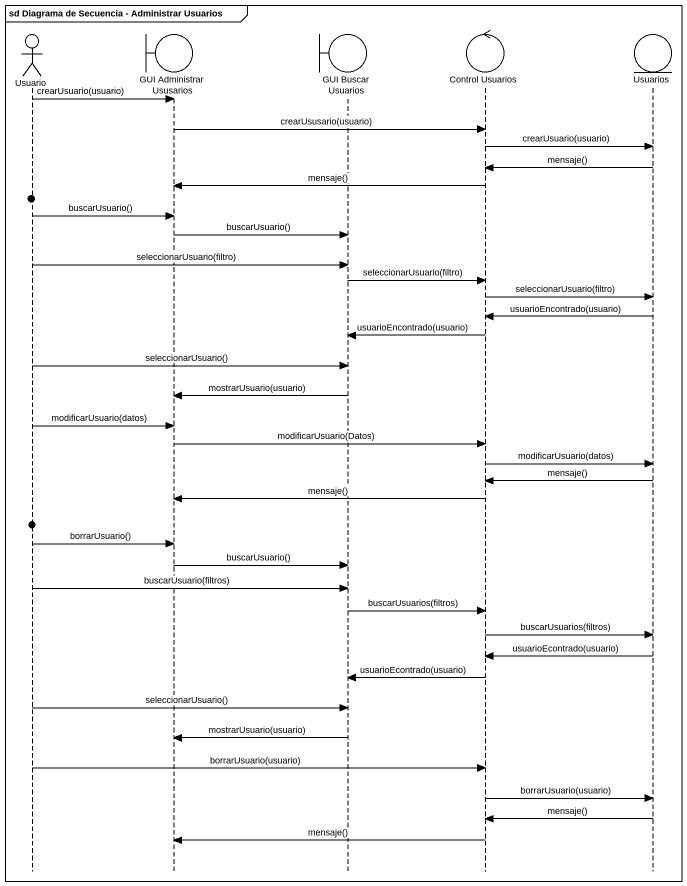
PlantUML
@startuml
mainframe sd Diagrama de Secuencia - Administrar Usuarios
hide footbox
actor Usuario
boundary "GUI Administrar Ususarios" as GUI_Administrar_Ususarios
boundary "GUI Buscar Usuarios" as GUI_Buscar_Usuarios
control "Control Usuarios" as Control_Usuarios
entity Usuarios

Usuario -> GUI_Administrar_Ususarios : crearUsuario(usuario)
GUI_Administrar_Ususarios -> Control_Usuarios : crearUsusario(usuario)
Control_Usuarios -> Usuarios : crearUsuario(usuario)
Usuarios -> Control_Usuarios : mensaje()
Control_Usuarios -> GUI_Administrar_Ususarios : mensaje()
Usuario -> GUI_Administrar_Ususarios : buscarUsuario()
GUI_Administrar_Ususarios -> GUI_Buscar_Usuarios : buscarUsuario()
Usuario -> GUI_Buscar_Usuarios : seleccionarUsuario(filtro)
GUI_Buscar_Usuarios -> Control_Usuarios : seleccionarUsuario(filtro)
Control_Usuarios -> Usuarios : seleccionarUsuario(filtro)
Usuarios -> Control_Usuarios : usuarioEncontrado(usuario)
Control_Usuarios -> GUI_Buscar_Usuarios : usuarioEncontrado(usuario)
Usuario -> GUI_Buscar_Usuarios : seleccionarUsuario()
GUI_Buscar_Usuarios -> GUI_Administrar_Ususarios : mostrarUsuario(usuario)
Usuario -> GUI_Administrar_Ususarios : modificarUsuario(datos)
GUI_Administrar_Ususarios -> Control_Usuarios : modificarUsuario(Datos)
Control_Usuarios -> Usuarios : modificarUsuario(datos)
Usuarios -> Control_Usuarios : mensaje()
Control_Usuarios -> GUI_Administrar_Ususarios : mensaje()
Usuario -> GUI_Administrar_Ususarios : borrarUsuario()
GUI_Administrar_Ususarios -> GUI_Buscar_Usuarios : buscarUsuario()
Usuario -> GUI_Buscar_Usuarios : buscarUsuario(filtros)
GUI_Buscar_Usuarios -> Control_Usuarios : buscarUsuarios(filtros)
Control_Usuarios -> Usuarios : buscarUsuarios(filtros)
Usuarios -> Control_Usuarios : usuarioEcontrado(usuario)
Control_Usuarios -> GUI_Buscar_Usuarios : usuarioEcontrado(usuario)
Usuario -> GUI_Buscar_Usuarios : seleccionarUsuario()
GUI_Buscar_Usuarios -> GUI_Administrar_Ususarios : mostrarUsuario(usuario)
Usuario -> Control_Usuarios : borrarUsuario(usuario)
Control_Usuarios -> Usuarios : borrarUsuario(usuario)
Usuarios -> Control_Usuarios : mensaje()
Control_Usuarios -> GUI_Administrar_Ususarios : mensaje()
@enduml
